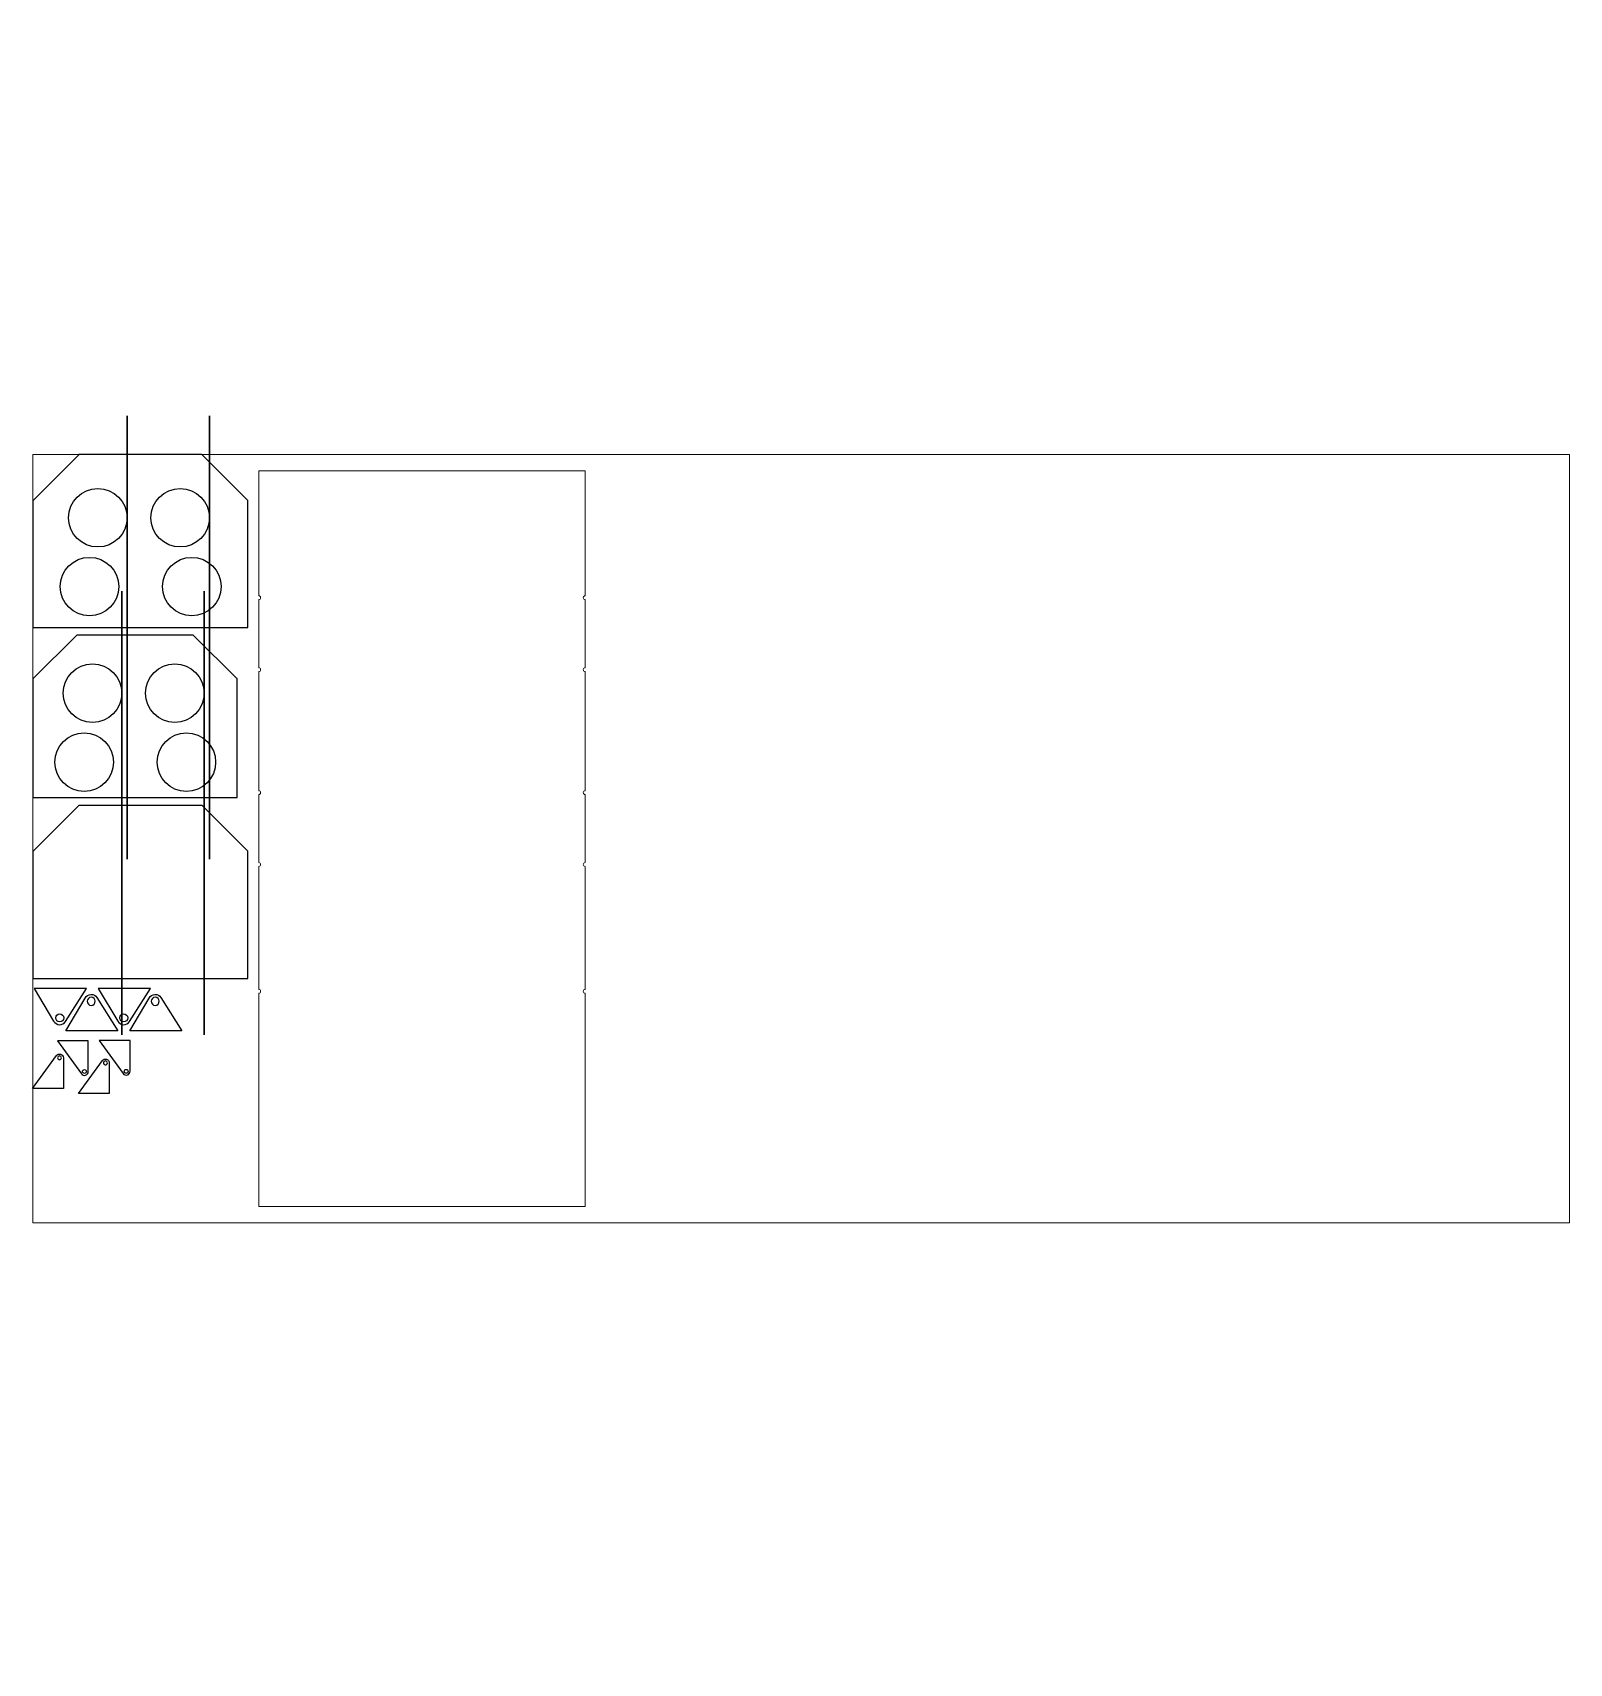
# Model space of a CAD drawing. Header units: millimetres. Extents: x -23959 to 4199, y 329 to 2819.
# Drawn here: x 2199 to 4199, y 697 to 2819 of the extents above; entities outside this region: 1.
import ezdxf

# ---------------------------------------------------------------- set-up
doc = ezdxf.new("R2010")
doc.units = ezdxf.units.MM
doc.header["$MEASUREMENT"] = 0
doc.layers.add('Layer 1', color=7, linetype='Continuous')

msp = doc.modelspace()

# ---------------------------------------------------------------- linework, layer by layer
at = {"layer": 'Layer 1', "color": 250, "lineweight": 18}
msp.add_lwpolyline([(2199.4357, 1269.7229), (4199.4357, 1269.7229), (4199.4357, 2269.7229), (2199.4357, 2269.7229), (2199.4357, 1269.7229)], close=True, dxfattribs=at)
at = {"layer": 'Layer 1', "lineweight": 25}
for points, knots in [([(2322.1026, 2187.4379), (2322.1026, 2208.4799), (2305.0446, 2225.5379), (2284.0026, 2225.5379), (2284.0026, 2225.5379), (2262.9606, 2225.5379), (2245.9026, 2208.48), (2245.9026, 2187.438), (2245.9026, 2187.438), (2245.9025, 2166.396), (2262.9604, 2149.338), (2284.0024, 2149.3379), (2284.0024, 2149.3379), (2305.0444, 2149.3378), (2322.1025, 2166.3957), (2322.1026, 2187.4377), (2322.1056, 2818.6977), (2322.1026, 924.9179), (2322.1026, 2187.4379)], [0, 0, 0, 0, 0.2, 0.2, 0.2, 0.2, 0.4, 0.4, 0.4, 0.4, 0.6, 0.6, 0.6, 0.6, 1, 1, 1, 1.0002, 1.0002, 1.0002, 1.0002]), ([(2429.382, 2187.4379), (2429.382, 2208.4799), (2412.3241, 2225.5379), (2391.282, 2225.5379), (2391.282, 2225.5379), (2370.24, 2225.5379), (2353.182, 2208.48), (2353.182, 2187.438), (2353.182, 2187.438), (2353.1819, 2166.396), (2370.2398, 2149.338), (2391.2818, 2149.3379), (2391.2818, 2149.3379), (2412.3239, 2149.3378), (2429.3819, 2166.3957), (2429.382, 2187.4377), (2429.385, 2818.6977), (2429.382, 924.9179), (2429.382, 2187.4379)], [0, 0, 0, 0, 0.2, 0.2, 0.2, 0.2, 0.4, 0.4, 0.4, 0.4, 0.6, 0.6, 0.6, 0.6, 1, 1, 1, 1.0002, 1.0002, 1.0002, 1.0002]), ([(2315.1024, 1959.1198), (2315.1024, 1980.1618), (2298.0444, 1997.2198), (2277.0024, 1997.2198), (2277.0024, 1997.2198), (2255.9604, 1997.2198), (2238.9024, 1980.1619), (2238.9024, 1959.1199), (2238.9024, 1959.1199), (2238.9023, 1938.0779), (2255.9602, 1921.0199), (2277.0022, 1921.0198), (2277.0022, 1921.0198), (2298.0442, 1921.0197), (2315.1023, 1938.0776), (2315.1024, 1959.1196), (2315.1054, 2590.3796), (2315.1024, 696.5998), (2315.1024, 1959.1198)], [0, 0, 0, 0, 0.2, 0.2, 0.2, 0.2, 0.4, 0.4, 0.4, 0.4, 0.6, 0.6, 0.6, 0.6, 1, 1, 1, 1.0002, 1.0002, 1.0002, 1.0002]), ([(2422.3818, 1959.1198), (2422.3818, 1980.1618), (2405.3239, 1997.2198), (2384.2818, 1997.2198), (2384.2818, 1997.2198), (2363.2398, 1997.2198), (2346.1818, 1980.1619), (2346.1818, 1959.1199), (2346.1818, 1959.1199), (2346.1817, 1938.0779), (2363.2396, 1921.0199), (2384.2816, 1921.0198), (2384.2816, 1921.0198), (2405.3237, 1921.0197), (2422.3817, 1938.0776), (2422.3818, 1959.1196), (2422.3848, 2590.3796), (2422.3818, 696.5998), (2422.3818, 1959.1198)], [0, 0, 0, 0, 0.2, 0.2, 0.2, 0.2, 0.4, 0.4, 0.4, 0.4, 0.6, 0.6, 0.6, 0.6, 1, 1, 1, 1.0002, 1.0002, 1.0002, 1.0002]), ([(2311.342, 2097.7666), (2311.342, 2118.8087), (2294.2841, 2135.8666), (2273.2421, 2135.8666), (2273.2421, 2135.8666), (2252.2, 2135.8667), (2235.1421, 2118.8088), (2235.142, 2097.7667), (2235.142, 2097.7667), (2235.142, 2076.7247), (2252.1998, 2059.6667), (2273.2419, 2059.6666), (2273.2419, 2059.6666), (2294.2839, 2059.6666), (2311.3419, 2076.7244), (2311.342, 2097.7664), (2311.342, 2097.7665), (2311.342, 2097.7665), (2311.342, 2097.7666)], [0, 0, 0, 0, 0.2, 0.2, 0.2, 0.2, 0.4, 0.4, 0.4, 0.4, 0.6, 0.6, 0.6, 0.6, 1, 1, 1, 1.0002, 1.0002, 1.0002, 1.0002]), ([(2444.3815, 2097.7666), (2444.3815, 2118.8087), (2427.3236, 2135.8666), (2406.2816, 2135.8666), (2406.2816, 2135.8666), (2385.2396, 2135.8667), (2368.1816, 2118.8088), (2368.1815, 2097.7667), (2368.1815, 2097.7667), (2368.1815, 2076.7247), (2385.2394, 2059.6667), (2406.2814, 2059.6666), (2406.2814, 2059.6666), (2427.3234, 2059.6666), (2444.3814, 2076.7244), (2444.3815, 2097.7664), (2444.3815, 2097.7665), (2444.3815, 2097.7665), (2444.3815, 2097.7666)], [0, 0, 0, 0, 0.2, 0.2, 0.2, 0.2, 0.4, 0.4, 0.4, 0.4, 0.6, 0.6, 0.6, 0.6, 1, 1, 1, 1.0002, 1.0002, 1.0002, 1.0002]), ([(2199.4357, 2044.6806), (2199.4357, 2044.6803), (2199.4358, 2044.6801), (2199.436, 2044.6799), (2199.436, 2044.6799), (2199.4362, 2044.6797), (2199.4364, 2044.6796), (2199.4367, 2044.6796)], [0, 0, 0, 0, 0.333333333, 0.333333333, 0.333333333, 0.333333333, 1, 1, 1, 1]), ([(2304.3418, 1869.4485), (2304.3418, 1890.4906), (2287.2839, 1907.5485), (2266.2419, 1907.5485), (2266.2419, 1907.5485), (2245.1998, 1907.5486), (2228.1419, 1890.4907), (2228.1418, 1869.4486), (2228.1418, 1869.4486), (2228.1418, 1848.4066), (2245.1996, 1831.3486), (2266.2417, 1831.3485), (2266.2417, 1831.3485), (2287.2837, 1831.3485), (2304.3417, 1848.4063), (2304.3418, 1869.4483), (2304.3418, 1869.4484), (2304.3418, 1869.4484), (2304.3418, 1869.4485)], [0, 0, 0, 0, 0.2, 0.2, 0.2, 0.2, 0.4, 0.4, 0.4, 0.4, 0.6, 0.6, 0.6, 0.6, 1, 1, 1, 1.0002, 1.0002, 1.0002, 1.0002]), ([(2437.3813, 1869.4485), (2437.3813, 1890.4906), (2420.3234, 1907.5485), (2399.2814, 1907.5485), (2399.2814, 1907.5485), (2378.2394, 1907.5486), (2361.1814, 1890.4907), (2361.1813, 1869.4486), (2361.1813, 1869.4486), (2361.1813, 1848.4066), (2378.2392, 1831.3486), (2399.2812, 1831.3485), (2399.2812, 1831.3485), (2420.3232, 1831.3485), (2437.3812, 1848.4063), (2437.3813, 1869.4483), (2437.3813, 1869.4484), (2437.3813, 1869.4484), (2437.3813, 1869.4485)], [0, 0, 0, 0, 0.2, 0.2, 0.2, 0.2, 0.4, 0.4, 0.4, 0.4, 0.6, 0.6, 0.6, 0.6, 1, 1, 1, 1.0002, 1.0002, 1.0002, 1.0002]), ([(2199.4357, 1823.3555), (2199.4357, 1823.3552), (2199.4358, 1823.355), (2199.436, 1823.3548), (2199.436, 1823.3548), (2199.4362, 1823.3546), (2199.4364, 1823.3545), (2199.4367, 1823.3545)], [0, 0, 0, 0, 0.333333333, 0.333333333, 0.333333333, 0.333333333, 1, 1, 1, 1]), ([(2201.2787, 1574.8973), (2201.2787, 1574.897), (2201.2788, 1574.8968), (2201.279, 1574.8966), (2201.279, 1574.8966), (2201.2792, 1574.8964), (2201.2794, 1574.8963), (2201.2797, 1574.8963)], [0, 0, 0, 0, 0.333333333, 0.333333333, 0.333333333, 0.333333333, 1, 1, 1, 1]), ([(2267.4842, 1562.293), (2268.964, 1565.1132), (2271.8359, 1566.9297), (2275.0181, 1567.0582), (2275.0181, 1567.0582), (2278.2003, 1567.1867), (2281.2094, 1565.6077), (2282.9117, 1562.916)], [0, 0, 0, 0, 0.333333333, 0.333333333, 0.333333333, 0.333333333, 1, 1, 1, 1]), ([(2280.6278, 1558.1513), (2280.6278, 1555.2518), (2278.2773, 1552.9013), (2275.3778, 1552.9013), (2275.3778, 1552.9013), (2272.4783, 1552.9013), (2270.1278, 1555.2518), (2270.1278, 1558.1513), (2270.1278, 1558.1513), (2270.1278, 1561.0508), (2272.4783, 1563.4013), (2275.3778, 1563.4013), (2275.3778, 1563.4013), (2278.2773, 1563.4013), (2280.6278, 1561.0508), (2280.6278, 1558.1513)], [0, 0, 0, 0, 0.2, 0.2, 0.2, 0.2, 0.4, 0.4, 0.4, 0.4, 0.6, 0.6, 0.6, 0.6, 1, 1, 1, 1]), ([(2350.8077, 1562.293), (2352.2875, 1565.1132), (2355.1594, 1566.9297), (2358.3416, 1567.0582), (2358.3416, 1567.0582), (2361.5238, 1567.1867), (2364.5329, 1565.6077), (2366.2352, 1562.916)], [0, 0, 0, 0, 0.333333333, 0.333333333, 0.333333333, 0.333333333, 1, 1, 1, 1]), ([(2363.9513, 1558.1513), (2363.9513, 1555.2518), (2361.6008, 1552.9013), (2358.7013, 1552.9013), (2358.7013, 1552.9013), (2355.8018, 1552.9013), (2353.4513, 1555.2518), (2353.4513, 1558.1513), (2353.4513, 1558.1513), (2353.4513, 1561.0508), (2355.8018, 1563.4013), (2358.7013, 1563.4013), (2358.7013, 1563.4013), (2361.6008, 1563.4013), (2363.9513, 1561.0508), (2363.9513, 1558.1513)], [0, 0, 0, 0, 0.2, 0.2, 0.2, 0.2, 0.4, 0.4, 0.4, 0.4, 0.6, 0.6, 0.6, 0.6, 1, 1, 1, 1]), ([(2226.5223, 1532.4727), (2228.0021, 1529.6525), (2230.874, 1527.836), (2234.0562, 1527.7075), (2234.0562, 1527.7075), (2237.2384, 1527.579), (2240.2475, 1529.158), (2241.9498, 1531.8497)], [0, 0, 0, 0, 0.333333333, 0.333333333, 0.333333333, 0.333333333, 1, 1, 1, 1]), ([(2239.6659, 1536.6144), (2239.6659, 1539.5139), (2237.3154, 1541.8644), (2234.4159, 1541.8644), (2234.4159, 1541.8644), (2231.5164, 1541.8644), (2229.1659, 1539.5139), (2229.1659, 1536.6144), (2229.1659, 1536.6144), (2229.1659, 1533.7149), (2231.5164, 1531.3644), (2234.4159, 1531.3644), (2234.4159, 1531.3644), (2237.3154, 1531.3644), (2239.6659, 1533.7149), (2239.6659, 1536.6144)], [0, 0, 0, 0, 0.2, 0.2, 0.2, 0.2, 0.4, 0.4, 0.4, 0.4, 0.6, 0.6, 0.6, 0.6, 1, 1, 1, 1]), ([(2309.8458, 1532.4727), (2311.3256, 1529.6525), (2314.1975, 1527.836), (2317.3797, 1527.7075), (2317.3797, 1527.7075), (2320.5619, 1527.579), (2323.571, 1529.158), (2325.2733, 1531.8497)], [0, 0, 0, 0, 0.333333333, 0.333333333, 0.333333333, 0.333333333, 1, 1, 1, 1]), ([(2322.9894, 1536.6144), (2322.9894, 1539.5139), (2320.6389, 1541.8644), (2317.7394, 1541.8644), (2317.7394, 1541.8644), (2314.8399, 1541.8644), (2312.4894, 1539.5139), (2312.4894, 1536.6144), (2312.4894, 1536.6144), (2312.4894, 1533.7149), (2314.8399, 1531.3644), (2317.7394, 1531.3644), (2317.7394, 1531.3644), (2320.6389, 1531.3644), (2322.9894, 1533.7149), (2322.9894, 1536.6144)], [0, 0, 0, 0, 0.2, 0.2, 0.2, 0.2, 0.4, 0.4, 0.4, 0.4, 0.6, 0.6, 0.6, 0.6, 1, 1, 1, 1]), ([(2230.0988, 1487.5447), (2231.38, 1489.2837), (2233.6331, 1490.0034), (2235.6852, 1489.3291), (2235.6852, 1489.3291), (2237.7372, 1488.6549), (2239.1243, 1486.7391), (2239.1243, 1484.579)], [0, 0, 0, 0, 0.333333333, 0.333333333, 0.333333333, 0.333333333, 1, 1, 1, 1]), ([(2236.6743, 1484.579), (2236.6743, 1483.1707), (2235.5327, 1482.029), (2234.1243, 1482.029), (2234.1243, 1482.029), (2232.716, 1482.029), (2231.5743, 1483.1707), (2231.5743, 1484.579), (2231.5743, 1484.579), (2231.5743, 1485.9873), (2232.716, 1487.129), (2234.1243, 1487.129), (2234.1243, 1487.129), (2235.5327, 1487.129), (2236.6743, 1485.9873), (2236.6743, 1484.579)], [0, 0, 0, 0, 0.2, 0.2, 0.2, 0.2, 0.4, 0.4, 0.4, 0.4, 0.6, 0.6, 0.6, 0.6, 1, 1, 1, 1]), ([(2262.5965, 1463.821), (2263.8777, 1462.082), (2266.1308, 1461.3623), (2268.1829, 1462.0366), (2268.1829, 1462.0366), (2270.2349, 1462.7108), (2271.622, 1464.6266), (2271.622, 1466.7867)], [0, 0, 0, 0, 0.333333333, 0.333333333, 0.333333333, 0.333333333, 1, 1, 1, 1]), ([(2269.172, 1466.7867), (2269.172, 1468.195), (2268.0304, 1469.3367), (2266.622, 1469.3367), (2266.622, 1469.3367), (2265.2137, 1469.3367), (2264.072, 1468.195), (2264.072, 1466.7867), (2264.072, 1466.7867), (2264.072, 1465.3784), (2265.2137, 1464.2367), (2266.622, 1464.2367), (2266.622, 1464.2367), (2268.0304, 1464.2367), (2269.172, 1465.3784), (2269.172, 1466.7867)], [0, 0, 0, 0, 0.2, 0.2, 0.2, 0.2, 0.4, 0.4, 0.4, 0.4, 0.6, 0.6, 0.6, 0.6, 1, 1, 1, 1]), ([(2289.8866, 1480.9625), (2291.1678, 1482.7015), (2293.4209, 1483.4212), (2295.473, 1482.7469), (2295.473, 1482.7469), (2297.525, 1482.0727), (2298.9121, 1480.1569), (2298.9121, 1477.9968)], [0, 0, 0, 0, 0.333333333, 0.333333333, 0.333333333, 0.333333333, 1, 1, 1, 1]), ([(2296.4621, 1477.9968), (2296.4621, 1476.5885), (2295.3205, 1475.4468), (2293.9121, 1475.4468), (2293.9121, 1475.4468), (2292.5038, 1475.4468), (2291.3621, 1476.5885), (2291.3621, 1477.9968), (2291.3621, 1477.9968), (2291.3621, 1479.4051), (2292.5038, 1480.5468), (2293.9121, 1480.5468), (2293.9121, 1480.5468), (2295.3205, 1480.5468), (2296.4621, 1479.4051), (2296.4621, 1477.9968)], [0, 0, 0, 0, 0.2, 0.2, 0.2, 0.2, 0.4, 0.4, 0.4, 0.4, 0.6, 0.6, 0.6, 0.6, 1, 1, 1, 1]), ([(2316.88, 1464.1139), (2318.1612, 1462.3749), (2320.4143, 1461.6552), (2322.4664, 1462.3295), (2322.4664, 1462.3295), (2324.5184, 1463.0037), (2325.9055, 1464.9195), (2325.9055, 1467.0796)], [0, 0, 0, 0, 0.333333333, 0.333333333, 0.333333333, 0.333333333, 1, 1, 1, 1]), ([(2323.4555, 1467.0796), (2323.4555, 1468.4879), (2322.3139, 1469.6296), (2320.9055, 1469.6296), (2320.9055, 1469.6296), (2319.4972, 1469.6296), (2318.3555, 1468.4879), (2318.3555, 1467.0796), (2318.3555, 1467.0796), (2318.3555, 1465.6713), (2319.4972, 1464.5296), (2320.9055, 1464.5296), (2320.9055, 1464.5296), (2322.3139, 1464.5296), (2323.4555, 1465.6713), (2323.4555, 1467.0796)], [0, 0, 0, 0, 0.2, 0.2, 0.2, 0.2, 0.4, 0.4, 0.4, 0.4, 0.6, 0.6, 0.6, 0.6, 1, 1, 1, 1]), ([(-23882.429, 367.3713), (-23882.429, 388.4134), (-23899.4869, 405.4713), (-23920.5289, 405.4713), (-23920.5289, 405.4713), (-23941.5709, 405.4714), (-23958.6289, 388.4135), (-23958.629, 367.3714), (-23958.629, 367.3714), (-23958.629, 346.3294), (-23941.5711, 329.2714), (-23920.5291, 329.2713), (-23920.5291, 329.2713), (-23899.4871, 329.2713), (-23882.4291, 346.3291), (-23882.429, 367.3711), (-23882.429, 367.3711), (-23882.429, 367.3713), (-23882.429, 367.3713)], [0, 0, 0, 0, 0.2, 0.2, 0.2, 0.2, 0.4, 0.4, 0.4, 0.4, 0.6, 0.6, 0.6, 0.6, 1, 1, 1, 1.0002, 1.0002, 1.0002, 1.0002])]:
    msp.add_open_spline(points, degree=3, knots=knots, dxfattribs=at)
for points in [[(2259.1429, 2269.4298), (2259.1429, 2269.4298), (2199.7287, 2210.0156), (2199.7287, 2210.0156)], [(2259.85, 2269.7227), (2259.5848, 2269.7227), (2259.3304, 2269.6173), (2259.1429, 2269.4298)], [(2419.0216, 2269.7227), (2419.0216, 2269.7227), (2259.85, 2269.7227), (2259.85, 2269.7227)], [(2419.7287, 2269.4298), (2419.5412, 2269.6173), (2419.2868, 2269.7227), (2419.0216, 2269.7227)], [(2479.1429, 2210.0156), (2479.1429, 2210.0156), (2419.7287, 2269.4298), (2419.7287, 2269.4298)], [(2199.7287, 2210.0156), (2199.5412, 2209.8281), (2199.4358, 2209.5737), (2199.4358, 2209.3085)], [(2199.436, 2209.5646), (2199.436, 2209.5646), (2199.436, 2044.5646), (2199.436, 2044.5646)], [(2479.4358, 2209.3085), (2479.4358, 2209.5737), (2479.3304, 2209.8281), (2479.1429, 2210.0156)], [(2479.436, 2044.5646), (2479.436, 2044.5646), (2479.436, 2209.5646), (2479.436, 2209.5646)], [(2199.4367, 2044.6796), (2199.4367, 2044.6796), (2479.4347, 2044.6796), (2479.4347, 2044.6796)], [(2479.4347, 2044.6796), (2479.4353, 2044.6796), (2479.4357, 2044.68), (2479.4357, 2044.6806)], [(2256.1575, 2034.1297), (2256.1575, 2034.1297), (2199.7141, 1978.4099), (2199.7141, 1978.4099)], [(2256.8292, 2034.4044), (2256.5773, 2034.4044), (2256.3356, 2034.3056), (2256.1575, 2034.1297)], [(2408.042, 2034.4044), (2408.042, 2034.4044), (2256.8292, 2034.4044), (2256.8292, 2034.4044)], [(2408.7137, 2034.1297), (2408.5356, 2034.3056), (2408.2939, 2034.4044), (2408.042, 2034.4044)], [(2465.1571, 1978.4099), (2465.1571, 1978.4099), (2408.7137, 2034.1297), (2408.7137, 2034.1297)], [(2199.7141, 1978.4099), (2199.536, 1978.2341), (2199.4358, 1977.9955), (2199.4358, 1977.7468)], [(2199.436, 1977.987), (2199.436, 1977.987), (2199.436, 1823.2467), (2199.436, 1823.2467)], [(2465.4354, 1977.7468), (2465.4354, 1977.9955), (2465.3352, 1978.2341), (2465.1571, 1978.4099)], [(2465.4356, 1823.2467), (2465.4356, 1823.2467), (2465.4356, 1977.987), (2465.4356, 1977.987)], [(2199.4367, 1823.3545), (2199.4367, 1823.3545), (2465.4343, 1823.3545), (2465.4343, 1823.3545)], [(2259.1429, 1812.7935), (2259.1429, 1812.7935), (2199.7287, 1753.3793), (2199.7287, 1753.3793)], [(2259.85, 1813.0864), (2259.5848, 1813.0864), (2259.3304, 1812.981), (2259.1429, 1812.7935)], [(2419.0216, 1813.0864), (2419.0216, 1813.0864), (2259.85, 1813.0864), (2259.85, 1813.0864)], [(2419.7287, 1812.7935), (2419.5412, 1812.981), (2419.2868, 1813.0864), (2419.0216, 1813.0864)], [(2479.1429, 1753.3793), (2479.1429, 1753.3793), (2419.7287, 1812.7935), (2419.7287, 1812.7935)], [(2465.4343, 1823.3545), (2465.4349, 1823.3545), (2465.4353, 1823.3549), (2465.4353, 1823.3555)], [(2199.7287, 1753.3793), (2199.5412, 1753.1918), (2199.4358, 1752.9374), (2199.4358, 1752.6722)], [(2199.436, 1752.9283), (2199.436, 1752.9283), (2199.436, 1587.9283), (2199.436, 1587.9283)], [(2479.4358, 1752.6722), (2479.4358, 1752.9374), (2479.3304, 1753.1918), (2479.1429, 1753.3793)], [(2479.436, 1587.9283), (2479.436, 1587.9283), (2479.436, 1752.9283), (2479.436, 1752.9283)], [(2199.4367, 1588.0433), (2199.4367, 1588.0433), (2479.4347, 1588.0433), (2479.4347, 1588.0433)], [(2269.1747, 1574.8971), (2269.1747, 1574.8971), (2201.2787, 1574.8971), (2201.2787, 1574.8971)], [(2201.2787, 1574.8971), (2201.2787, 1574.8971), (2226.5223, 1532.4727), (2226.5223, 1532.4727)], [(2241.9498, 1531.8497), (2241.9498, 1531.8497), (2269.1747, 1574.8971), (2269.1747, 1574.8971)], [(2352.4982, 1574.8971), (2352.4982, 1574.8971), (2284.6022, 1574.8971), (2284.6022, 1574.8971)], [(2284.6022, 1574.8971), (2284.6022, 1574.8971), (2309.8458, 1532.4727), (2309.8458, 1532.4727)], [(2325.2733, 1531.8497), (2325.2733, 1531.8497), (2352.4982, 1574.8971), (2352.4982, 1574.8971)], [(2479.4347, 1588.0433), (2479.4353, 1588.0433), (2479.4357, 1588.0437), (2479.4357, 1588.0443)], [(2242.2406, 1519.8686), (2242.2406, 1519.8686), (2267.4842, 1562.293), (2267.4842, 1562.293)], [(2282.9117, 1562.916), (2282.9117, 1562.916), (2310.1366, 1519.8686), (2310.1366, 1519.8686)], [(2325.5641, 1519.8686), (2325.5641, 1519.8686), (2350.8077, 1562.293), (2350.8077, 1562.293)], [(2366.2352, 1562.916), (2366.2352, 1562.916), (2393.4601, 1519.8686), (2393.4601, 1519.8686)], [(2271.622, 1506.7857), (2271.622, 1506.7857), (2231.6228, 1506.7857), (2231.6228, 1506.7857)], [(2231.6228, 1506.7857), (2231.6228, 1506.7857), (2262.5965, 1463.821), (2262.5965, 1463.821)], [(2310.1366, 1519.8686), (2310.1366, 1519.8686), (2242.2406, 1519.8686), (2242.2406, 1519.8686)], [(2271.622, 1466.7867), (2271.622, 1466.7867), (2271.622, 1506.7857), (2271.622, 1506.7857)], [(2325.9055, 1507.0786), (2325.9055, 1507.0786), (2285.9063, 1507.0786), (2285.9063, 1507.0786)], [(2285.9063, 1507.0786), (2285.9063, 1507.0786), (2316.88, 1464.1139), (2316.88, 1464.1139)], [(2393.4601, 1519.8686), (2393.4601, 1519.8686), (2325.5641, 1519.8686), (2325.5641, 1519.8686)], [(2325.9055, 1467.0796), (2325.9055, 1467.0796), (2325.9055, 1507.0786), (2325.9055, 1507.0786)], [(2199.1251, 1444.58), (2199.1251, 1444.58), (2230.0988, 1487.5447), (2230.0988, 1487.5447)], [(2239.1243, 1484.579), (2239.1243, 1484.579), (2239.1243, 1444.58), (2239.1243, 1444.58)], [(2258.9129, 1437.9978), (2258.9129, 1437.9978), (2289.8866, 1480.9625), (2289.8866, 1480.9625)], [(2298.9121, 1477.9968), (2298.9121, 1477.9968), (2298.9121, 1437.9978), (2298.9121, 1437.9978)], [(2239.1243, 1444.58), (2239.1243, 1444.58), (2199.1251, 1444.58), (2199.1251, 1444.58)], [(2298.9121, 1437.9978), (2298.9121, 1437.9978), (2258.9129, 1437.9978), (2258.9129, 1437.9978)]]:
    msp.add_open_spline(points, degree=3, dxfattribs=at)
at = {"layer": 'Layer 1', "lineweight": 9}
for points in [[(2493.4364, 2248.3234), (2493.4364, 2248.3234), (2918.4364, 2248.3234), (2918.4364, 2248.3234)], [(2493.4364, 2248.3234), (2493.4364, 2248.3234), (2493.4364, 2085.8236), (2493.4364, 2085.8236)], [(2918.4364, 2248.3234), (2918.4364, 2248.3234), (2918.4364, 2085.8236), (2918.4364, 2085.8236)], [(2493.4364, 2080.8236), (2493.4364, 2080.8236), (2493.4364, 1992.2232), (2493.4364, 1992.2232)], [(2918.4364, 2080.8236), (2918.4364, 2080.8236), (2918.4364, 1992.2232), (2918.4364, 1992.2232)], [(2493.4364, 1987.2232), (2493.4364, 1987.2232), (2493.4364, 1832.2232), (2493.4364, 1832.2232)], [(2918.4364, 1987.2232), (2918.4364, 1987.2232), (2918.4364, 1832.2232), (2918.4364, 1832.2232)], [(2493.4364, 1827.2232), (2493.4364, 1827.2232), (2493.4364, 1738.6228), (2493.4364, 1738.6228)], [(2918.4364, 1827.2232), (2918.4364, 1827.2232), (2918.4364, 1738.6228), (2918.4364, 1738.6228)], [(2493.4364, 1733.6228), (2493.4364, 1733.6228), (2493.4364, 1573.6226), (2493.4364, 1573.6226)], [(2918.4364, 1733.6228), (2918.4364, 1733.6228), (2918.4364, 1573.6226), (2918.4364, 1573.6226)], [(2493.4364, 1568.6226), (2493.4364, 1568.6226), (2493.4364, 1291.1224), (2493.4364, 1291.1224)], [(2918.4364, 1568.6226), (2918.4364, 1568.6226), (2918.4364, 1291.1224), (2918.4364, 1291.1224)], [(2493.4364, 1291.1224), (2493.4364, 1291.1224), (2918.4364, 1291.1224), (2918.4364, 1291.1224)]]:
    msp.add_open_spline(points, degree=3, dxfattribs=at)
at = {"layer": 'Layer 1', "color": 250, "lineweight": 18}
for points in [[(2493.4364, 2085.8236), (2494.8171, 2085.8236), (2495.9364, 2084.7043), (2495.9364, 2083.3236), (2495.9364, 2083.3236), (2495.9364, 2081.9429), (2494.8171, 2080.8236), (2493.4364, 2080.8236)], [(2918.4364, 2080.8236), (2917.0557, 2080.8236), (2915.9364, 2081.9429), (2915.9364, 2083.3236), (2915.9364, 2083.3236), (2915.9364, 2084.7043), (2917.0557, 2085.8236), (2918.4364, 2085.8236)], [(2493.4364, 1992.2232), (2494.8171, 1992.2232), (2495.9364, 1991.1039), (2495.9364, 1989.7232), (2495.9364, 1989.7232), (2495.9364, 1988.3425), (2494.8171, 1987.2232), (2493.4364, 1987.2232)], [(2918.4364, 1987.2232), (2917.0557, 1987.2232), (2915.9364, 1988.3425), (2915.9364, 1989.7232), (2915.9364, 1989.7232), (2915.9364, 1991.1039), (2917.0557, 1992.2232), (2918.4364, 1992.2232)], [(2493.4364, 1832.2232), (2494.8171, 1832.2232), (2495.9364, 1831.1039), (2495.9364, 1829.7232), (2495.9364, 1829.7232), (2495.9364, 1828.3425), (2494.8171, 1827.2232), (2493.4364, 1827.2232)], [(2918.4364, 1827.2232), (2917.0557, 1827.2232), (2915.9364, 1828.3425), (2915.9364, 1829.7232), (2915.9364, 1829.7232), (2915.9364, 1831.1039), (2917.0557, 1832.2232), (2918.4364, 1832.2232)], [(2493.4364, 1738.6228), (2494.8171, 1738.6228), (2495.9364, 1737.5035), (2495.9364, 1736.1228), (2495.9364, 1736.1228), (2495.9364, 1734.7421), (2494.8171, 1733.6228), (2493.4364, 1733.6228)], [(2918.4364, 1733.6228), (2917.0557, 1733.6228), (2915.9364, 1734.7421), (2915.9364, 1736.1228), (2915.9364, 1736.1228), (2915.9364, 1737.5035), (2917.0557, 1738.6228), (2918.4364, 1738.6228)], [(2493.4364, 1573.6226), (2494.8171, 1573.6226), (2495.9364, 1572.5033), (2495.9364, 1571.1226), (2495.9364, 1571.1226), (2495.9364, 1569.7419), (2494.8171, 1568.6226), (2493.4364, 1568.6226)], [(2918.4364, 1568.6226), (2917.0557, 1568.6226), (2915.9364, 1569.7419), (2915.9364, 1571.1226), (2915.9364, 1571.1226), (2915.9364, 1572.5033), (2917.0557, 1573.6226), (2918.4364, 1573.6226)]]:
    msp.add_open_spline(points, degree=3, knots=[0, 0, 0, 0, 0.333333333, 0.333333333, 0.333333333, 0.333333333, 1, 1, 1, 1], dxfattribs=at)

doc.saveas('drawing.dxf')
